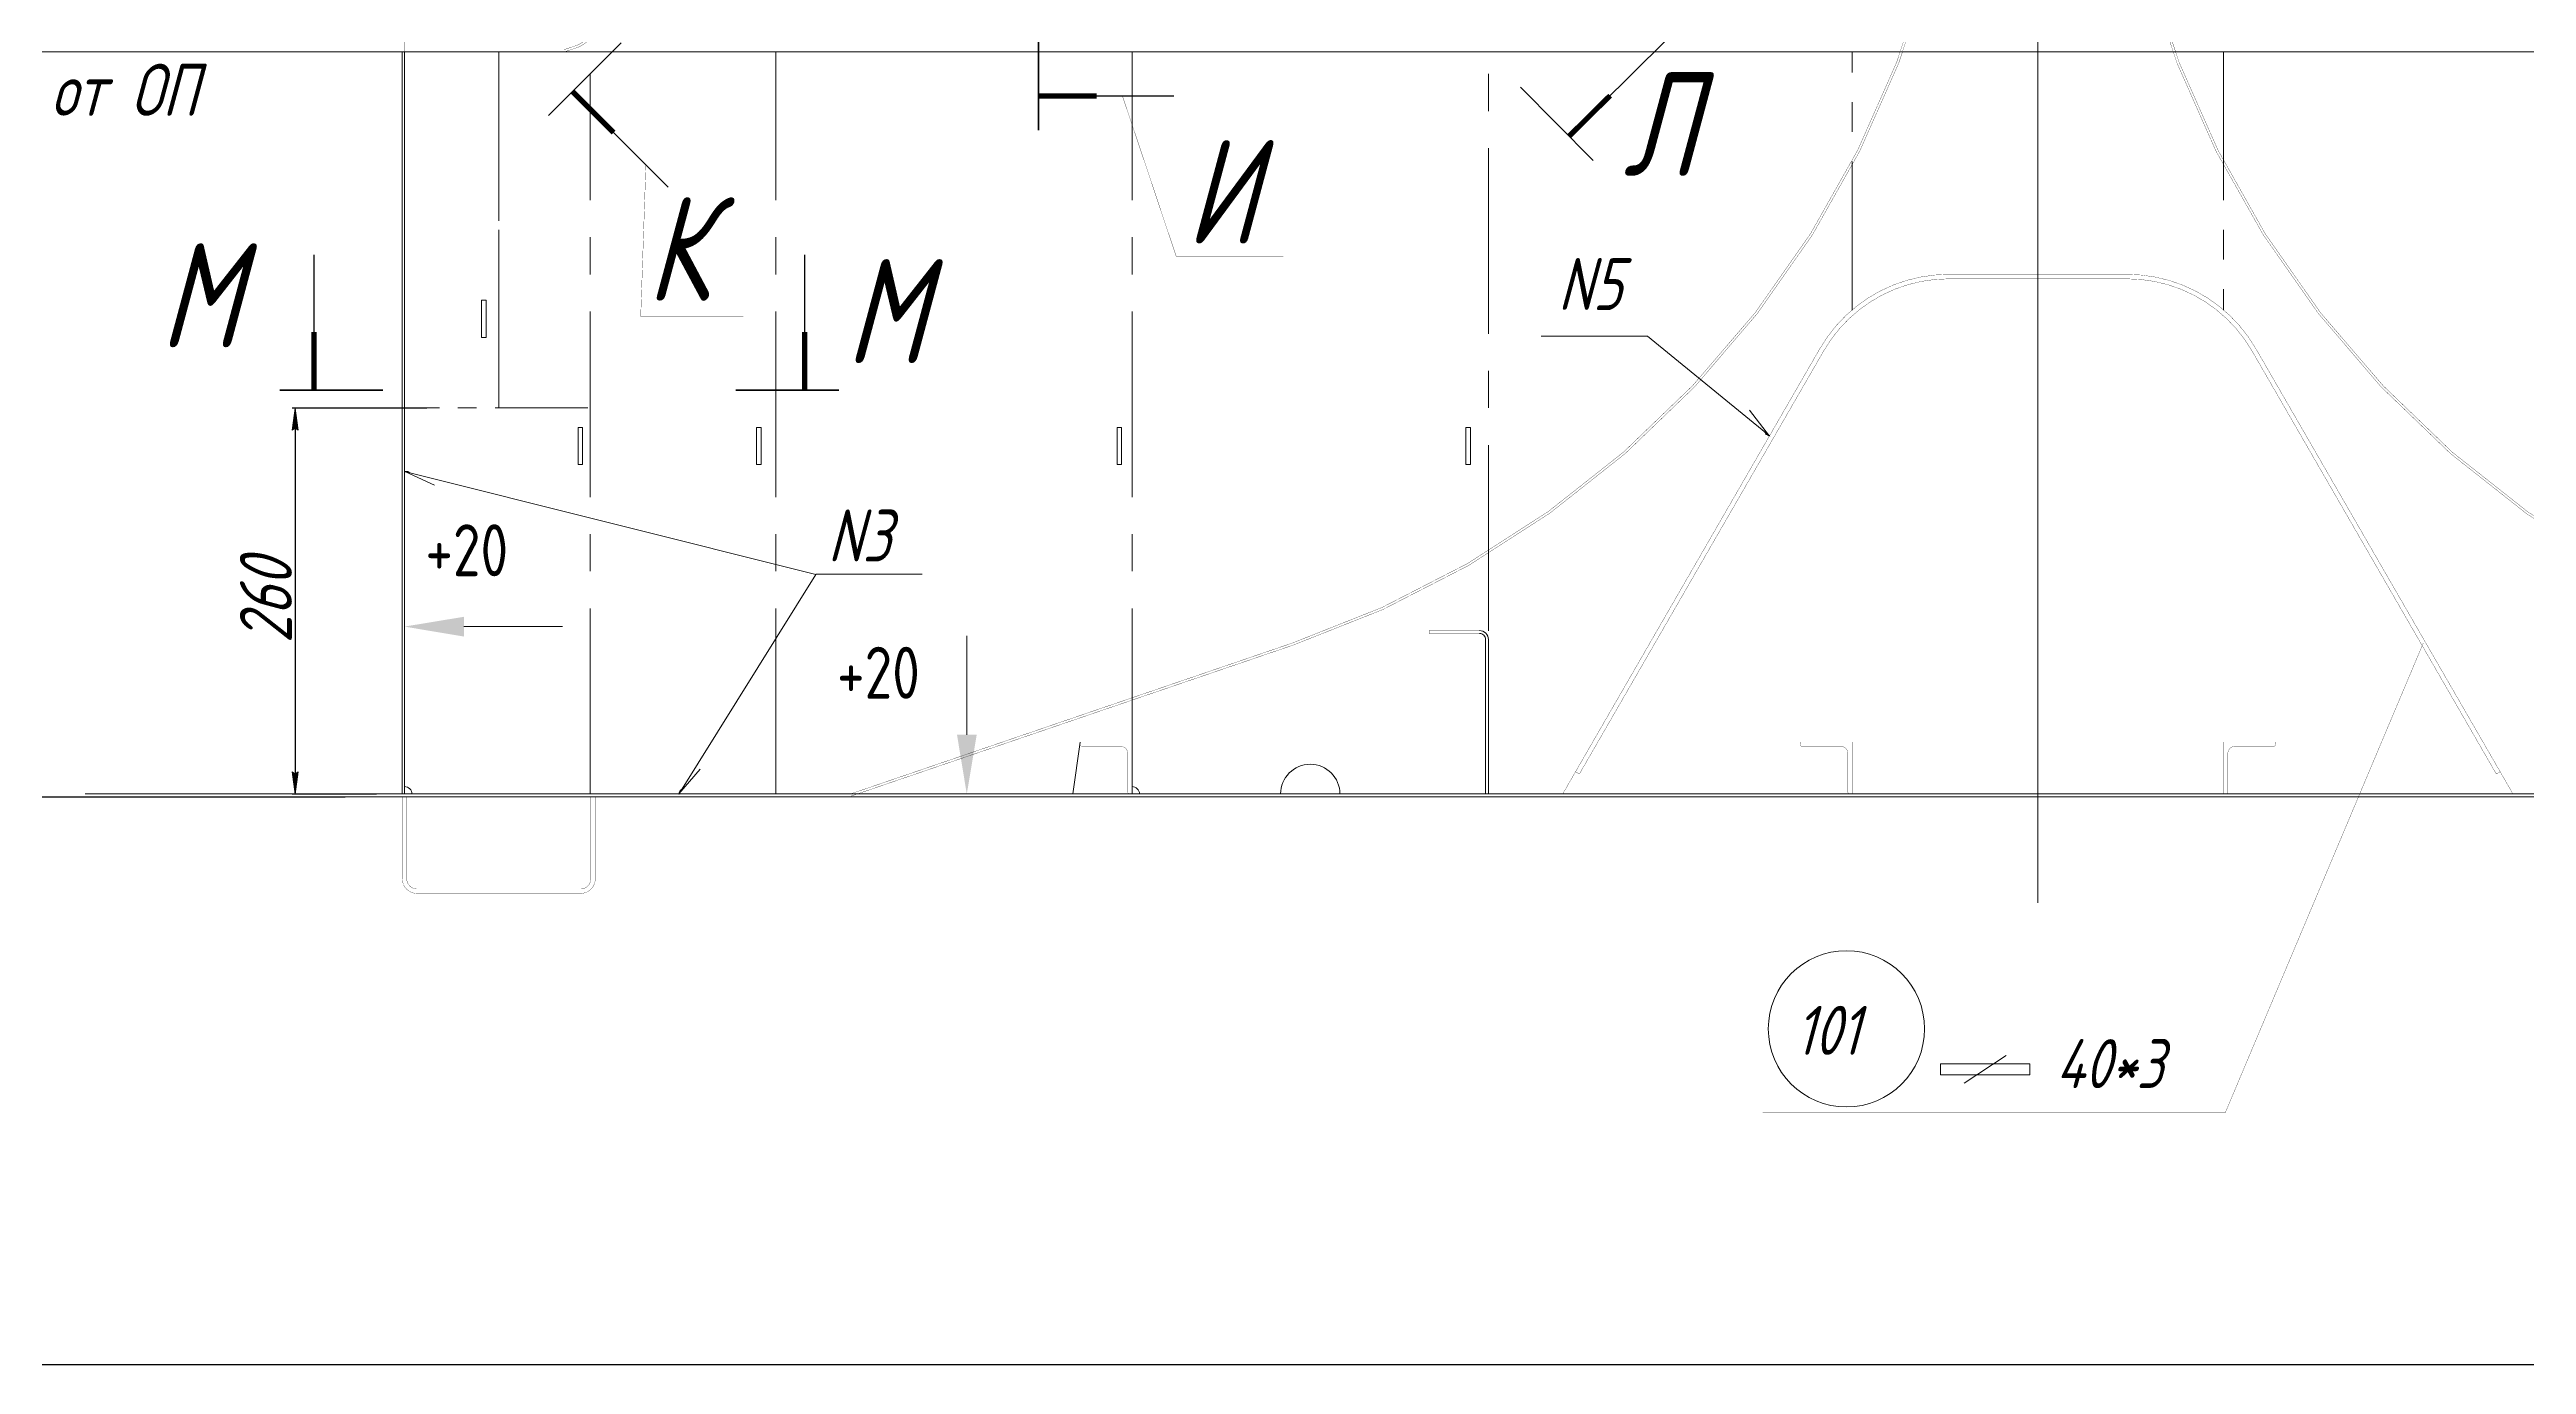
# Model space of a CAD drawing. Header units: millimetres. Extents: x 77380 to 135900, y -26587 to 17301.
# Drawn here: x 94995 to 96663, y -18164 to -17278 of the extents above; entities that cross this region are included whole.
import ezdxf

# ---------------------------------------------------------------- set-up
doc = ezdxf.new("R2010")
doc.units = ezdxf.units.MM
for name, pattern in [('K5LT32768', [0]), ('K5LT32770', [0]), ('K5LT32772', [0]), ('K5LT32774', [850.2, 600, -125, 0.2, -125]), ('K5LT32776', [0]), ('K5LT32777', [0]), ('K5LT32779', [0]), ('K5LT32780', [0]), ('K5LT32782', [50, 37.5, -12.5]), ('K5LT32785', [200, 125, -25, 25, -25]), ('K5LT32790', [0]), ('K5LT32796', [0]), ('K5LT32800', [100, 75, -25]), ('K5LT32802', [100, 62.5, -12.5, 12.5, -12.5]), ('K5LT32805', [160, 100, -20, 20, -20]), ('K5LT32831', [0]), ('K5LT32832', [0]), ('K5LT32833', [0]), ('K5LT32834', [0]), ('K5LT32835', [0]), ('K5LT_THIN', [0])]:
    doc.linetypes.add(name, pattern=pattern)
doc.layers.add('4001', color=7, linetype='Continuous')
doc.layers.add('РАЗМЕРЫ', color=3, linetype='Continuous', lineweight=25)
doc.styles.add('KDIMTEXTSTYLE', font='GOST_AU.SHX', dxfattribs={"width": 0.96, "oblique": 15, "height": 5})
doc.styles.add('KTEXTSTYLE', font='GOST_AU.SHX', dxfattribs={"width": 0.96, "height": 5})
doc.dimstyles.new('KDIMSTYLE (1.00)', dxfattribs={"dimtxt": 5, "dimasz": 1, "dimexe": 2, "dimexo": 0, "dimgap": 1, "dimtad": 1, "dimtxsty": 'KDIMTEXTSTYLE', "dimsah": 1, "dimcen": 0, "dimdle": 1, "dimadec": 0, "dimazin": 0, "dimtfac": 0.667, "dimtmove": 0, "dimatfit": 3, "dimfxl": 1, "dimtvp": 1, "dimtolj": 1, "dimtzin": 0, "dimarcsym": 0})

# ---------------------------------------------------------------- blocks, each defined once
blk = doc.blocks.new('KDIMARROW_01')
blk.add_hatch(color=0).paths.add_polyline_path([(0, 0), (-15, 2), (-13.5, 0), (-15, -2)])
at = {"color": 0, "linetype": 'K5LT_THIN', "lineweight": 18}
for p, q in [((-13.5, 0), (-15, 2)), ((-15, 2), (0, 0)), ((0, 0), (-15, -2)), ((-15, -2), (-13.5, 0))]:
    blk.add_line(p, q, dxfattribs=at)
at = {"layer": '4001', "color": 0, "linetype": 'K5LT_THIN', "lineweight": 18}
blk.add_line((0, 0), (-1, 0), dxfattribs=at)
blk = doc.blocks.new('*D635')
at = {"layer": 'Defpoints', "color": 0}
for p in [(95716.8, -16427.4), (94875.8, -17781.6), (95193.9, -17781.6)]:
    blk.add_point(p, dxfattribs=at)
at = {"layer": 'РАЗМЕРЫ', "color": 0, "lineweight": -2}
for p, q in [((95716.8, -16427.4), (94873.8, -16427.4)), ((94875.8, -16428.4), (94875.8, -17780.6)), ((95193.9, -17781.6), (94873.8, -17781.6))]:
    blk.add_line(p, q, dxfattribs=at)
for p, rotation in [((94875.8, -16427.4), 90), ((94875.8, -17781.6), 270)]:
    blk.add_blockref('KDIMARROW_01', p, dxfattribs=dict(at, rotation=rotation))
at = {"layer": 'РАЗМЕРЫ', "color": 7, "insert": (94856.6, -17104.5), "char_height": 5, "attachment_point": 5, "rotation": 90, "style": 'KDIMTEXTSTYLE'}
blk.add_mtext('\\A1;\\H35.0;\\W0.965;\\Q15;\\H35.0;\\W0.965;\\Q15;\\Q15;1354\\H35.0;\\W0.965;\\Q15;\\Q15;*', dxfattribs=at)
blk = doc.blocks.new('*D640')
at = {"layer": 'Defpoints', "color": 0}
for p in [(95248.9, -17519.6), (95160.4, -17779.6), (95215.2, -17779.6)]:
    blk.add_point(p, dxfattribs=at)
at = {"layer": 'РАЗМЕРЫ', "color": 0, "lineweight": -2}
for p, q in [((95248.9, -17519.6), (95158.4, -17519.6)), ((95160.4, -17520.6), (95160.4, -17778.6)), ((95215.2, -17779.6), (95158.4, -17779.6))]:
    blk.add_line(p, q, dxfattribs=at)
for p, rotation in [((95160.4, -17519.6), 90), ((95160.4, -17779.6), 270)]:
    blk.add_blockref('KDIMARROW_01', p, dxfattribs=dict(at, rotation=rotation))
at = {"layer": 'РАЗМЕРЫ', "color": 7, "insert": (95140.6, -17649.6), "char_height": 5, "attachment_point": 5, "rotation": 90, "style": 'KDIMTEXTSTYLE'}
blk.add_mtext('\\A1;\\H35.0;\\W0.965;\\Q15;\\H35.0;\\W0.965;\\Q15;\\Q15;260', dxfattribs=at)
blk = doc.blocks.new('U231')
blk.add_hatch(color=7).paths.add_polyline_path([(127733.1, 17006.3), (127733.1, 16993), (127693.1, 16999.7)])
at = {"color": 7, "linetype": 'K5LT32831', "lineweight": 9}
blk.add_line((127733.1, 16999.7), (127799.6, 16999.7), dxfattribs=at)
blk = doc.blocks.new('U233')
blk.add_hatch(color=7).paths.add_polyline_path([(128065.2, 16926.9), (128078.5, 16926.9), (128071.8, 16886.9)])
at = {"color": 7, "linetype": 'K5LT32831', "lineweight": 9}
blk.add_line((128071.8, 16926.9), (128071.8, 16993.5), dxfattribs=at)
blk = doc.blocks.new('U238')
at = {"color": 7, "linetype": 'K5LT32832', "lineweight": 60}
blk.add_line((127790, 17343.9), (127839.1, 17393), dxfattribs=at)
at = {"color": 7, "linetype": 'K5LT32834', "lineweight": 30}
blk.add_line((127806.3, 17360.1), (127870.6, 17295.8), dxfattribs=at)
at = {"color": 7, "linetype": 'K5LT32833', "const_width": 3.54}
blk.add_lwpolyline([(127806.3, 17360.1), (127833.9, 17332.5)], dxfattribs=at)
blk = doc.blocks.new('U240')
at = {"color": 7, "linetype": 'K5LT32834', "lineweight": 30}
blk.add_line((128477.4, 17330), (128542.1, 17394), dxfattribs=at)
at = {"color": 7, "linetype": 'K5LT32832', "lineweight": 60}
blk.add_line((128493.6, 17313.6), (128444.7, 17363), dxfattribs=at)
at = {"color": 7, "linetype": 'K5LT32833', "const_width": 3.54}
blk.add_lwpolyline([(128477.4, 17330), (128505.1, 17357.4)], dxfattribs=at)
blk = doc.blocks.new('U242')
at = {"color": 7, "linetype": 'K5LT32832', "lineweight": 60}
blk.add_line((128120.2, 17334.1), (128120.2, 17403.5), dxfattribs=at)
at = {"color": 7, "linetype": 'K5LT32834', "lineweight": 30}
blk.add_line((128120.2, 17357.1), (128211.2, 17357.1), dxfattribs=at)
at = {"color": 7, "linetype": 'K5LT32833', "const_width": 3.54}
blk.add_lwpolyline([(128120.2, 17357.1), (128159.2, 17357.1)], dxfattribs=at)
blk = doc.blocks.new('U248')
at = {"color": 7, "linetype": 'K5LT32834', "lineweight": 30}
blk.add_line((127632.2, 17159), (127632.2, 17250.1), dxfattribs=at)
at = {"color": 7, "linetype": 'K5LT32832', "lineweight": 60}
blk.add_line((127609.2, 17159), (127678.6, 17159), dxfattribs=at)
at = {"color": 7, "linetype": 'K5LT32833', "const_width": 3.54}
blk.add_lwpolyline([(127632.2, 17159), (127632.2, 17198.1)], dxfattribs=at)
blk = doc.blocks.new('U249')
at = {"color": 7, "linetype": 'K5LT32834', "lineweight": 30}
blk.add_line((127962.7, 17159), (127962.7, 17250.1), dxfattribs=at)
at = {"color": 7, "linetype": 'K5LT32832', "lineweight": 60}
blk.add_line((127985.7, 17159), (127916.3, 17159), dxfattribs=at)
at = {"color": 7, "linetype": 'K5LT32833', "const_width": 3.54}
blk.add_lwpolyline([(127962.7, 17159), (127962.7, 17198.1)], dxfattribs=at)
blk = doc.blocks.new('U252')
at = {"color": 7, "linetype": 'K5LT_THIN', "lineweight": 18}
for p, q in [((127970.1, 17034.9), (127877.9, 16886.9)), ((127877.9, 16886.9), (127880, 16890.3))]:
    blk.add_line(p, q, dxfattribs=at)
at = {"color": 7, "linetype": 'K5LT32835', "lineweight": 18}
for p, q in [((127877.9, 16887.1), (127877.9, 16887.1)), ((127877.9, 16887.1), (127878, 16887.1)), ((127877.9, 16887), (127877.9, 16887)), ((127877.9, 16887), (127877.9, 16887)), ((127878, 16887.4), (127878.2, 16887.4)), ((127878, 16887.3), (127878, 16887.2)), ((127878, 16887.3), (127878.1, 16887.3)), ((127878, 16887.2), (127878, 16887.1)), ((127878, 16887.2), (127878.1, 16887.2)), ((127878, 16887.2), (127878, 16887.2)), ((127878.1, 16887.7), (127878.4, 16887.7)), ((127878.1, 16887.6), (127878.2, 16887.4)), ((127878.1, 16887.6), (127878.3, 16887.6)), ((127878.1, 16887.5), (127878.3, 16887.6)), ((127878.1, 16887.5), (127878.1, 16887.4)), ((127878.1, 16887.4), (127878.2, 16887.5)), ((127878.1, 16887.4), (127878.1, 16887.3)), ((127878.2, 16887.9), (127878.5, 16887.9)), ((127878.2, 16887.8), (127878.4, 16887.9)), ((127878.2, 16887.8), (127878.3, 16887.6)), ((127878.2, 16887.7), (127878.4, 16887.8)), ((127878.2, 16887.7), (127878.2, 16887.5)), ((127878.3, 16888.2), (127878.4, 16887.8)), ((127878.3, 16888.2), (127878.7, 16888.2)), ((127878.3, 16888.1), (127878.6, 16888.2)), ((127878.3, 16888.1), (127878.4, 16887.7)), ((127878.3, 16888), (127878.6, 16888.1)), ((127878.3, 16888), (127878.3, 16887.7)), ((127878.3, 16887.9), (127878.5, 16888)), ((127878.4, 16888.4), (127878.9, 16888.5)), ((127878.4, 16888.4), (127878.8, 16888.5)), ((127878.4, 16888.4), (127878.5, 16888)), ((127878.4, 16888.3), (127878.8, 16888.4)), ((127878.4, 16888.3), (127878.5, 16887.9)), ((127878.4, 16888.2), (127878.7, 16888.3)), ((127878.5, 16888.7), (127879, 16888.8)), ((127878.5, 16888.7), (127878.7, 16888.2)), ((127878.5, 16888.6), (127879, 16888.7)), ((127878.5, 16888.6), (127878.6, 16888.1)), ((127878.5, 16888.5), (127878.9, 16888.6)), ((127878.5, 16888.5), (127878.6, 16888)), ((127878.6, 16888.9), (127879.2, 16889.1)), ((127878.6, 16888.9), (127879.2, 16889)), ((127878.6, 16888.9), (127878.8, 16888.3)), ((127878.6, 16888.8), (127879.1, 16888.9)), ((127878.6, 16888.8), (127878.7, 16888.3)), ((127878.6, 16888.7), (127879.1, 16888.8)), ((127878.7, 16889.2), (127879.4, 16889.4)), ((127878.7, 16889.2), (127879.4, 16889.3)), ((127878.7, 16889.2), (127878.9, 16888.6)), ((127878.7, 16889.1), (127879.3, 16889.2)), ((127878.7, 16889), (127879.3, 16889.2)), ((127878.7, 16889.1), (127878.9, 16888.5)), ((127878.7, 16889), (127878.8, 16888.4)), ((127878.8, 16889.5), (127879.3, 16889.6)), ((127878.8, 16889.4), (127879.4, 16889.6)), ((127878.8, 16889.5), (127879, 16888.7)), ((127878.8, 16889.4), (127879.4, 16889.5)), ((127878.8, 16889.3), (127879.4, 16889.5)), ((127878.8, 16889.3), (127878.9, 16888.7)), ((127878.9, 16889.8), (127879.1, 16889)), ((127878.9, 16889.7), (127879, 16889.8)), ((127878.9, 16889.7), (127879.1, 16888.9)), ((127878.9, 16889.7), (127879.1, 16889.7)), ((127878.9, 16889.6), (127879.2, 16889.7)), ((127878.9, 16889.6), (127879, 16888.8)), ((127879, 16889.8), (127879.2, 16889)), ((127879, 16889.8), (127879, 16889.8)), ((127879.1, 16889.7), (127879.2, 16889.1)), ((127879.2, 16889.7), (127879.3, 16889.2)), ((127879.2, 16889.6), (127879.3, 16889.3)), ((127879.3, 16889.6), (127879.4, 16889.3)), ((127879.4, 16889.5), (127879.4, 16889.4)), ((127879.5, 16889.5), (127879.5, 16889.5))]:
    blk.add_line(p, q, dxfattribs=at)
at = {"color": 7, "linetype": 'K5LT32835', "const_width": 0.18}
blk.add_lwpolyline([(127879.5, 16889.5), (127877.9, 16886.9), (127879, 16889.8)], close=True, dxfattribs=at)
blk = doc.blocks.new('U253')
at = {"color": 7, "linetype": 'K5LT_THIN', "lineweight": 18}
for p, q in [((127693.1, 17104.2), (127697, 17103.2)), ((127970.1, 17034.9), (127693.1, 17104.2))]:
    blk.add_line(p, q, dxfattribs=at)
at = {"color": 7, "linetype": 'K5LT32835', "lineweight": 18}
for p, q in [((127693.3, 17104.2), (127693.2, 17104.1)), ((127693.2, 17104.2), (127693.2, 17104.2)), ((127693.2, 17104.2), (127693.2, 17104.1)), ((127693.3, 17104.2), (127693.4, 17104.1)), ((127693.3, 17104.2), (127693.3, 17104.1)), ((127693.4, 17104.1), (127693.3, 17104.1)), ((127693.5, 17104.1), (127693.4, 17104.1)), ((127693.4, 17104.1), (127693.5, 17104.1)), ((127693.6, 17104.1), (127693.5, 17104.1)), ((127693.5, 17104.1), (127693.5, 17104.1)), ((127693.7, 17104.1), (127693.6, 17104)), ((127693.6, 17104.1), (127693.7, 17104)), ((127693.6, 17104.1), (127693.6, 17104)), ((127693.8, 17104.1), (127693.7, 17104)), ((127693.7, 17104.1), (127693.8, 17104)), ((127694.1, 17104.1), (127693.8, 17104)), ((127694, 17104.1), (127693.8, 17104)), ((127693.8, 17104.1), (127693.9, 17104)), ((127694.2, 17104.1), (127693.9, 17104)), ((127693.9, 17104.1), (127694, 17103.9)), ((127694.3, 17104.1), (127694, 17103.9)), ((127694, 17104.1), (127694.2, 17103.9)), ((127694, 17104.1), (127694.1, 17103.9)), ((127694.4, 17104.1), (127694.1, 17103.9)), ((127694.1, 17104.1), (127694.2, 17103.9)), ((127694.5, 17104.1), (127694.2, 17103.9)), ((127694.2, 17104.1), (127694.3, 17103.9)), ((127694.6, 17104.1), (127694.3, 17103.9)), ((127694.3, 17104.1), (127694.5, 17103.8)), ((127694.3, 17104.1), (127694.4, 17103.8)), ((127694.8, 17104.1), (127694.4, 17103.8)), ((127694.4, 17104.1), (127694.6, 17103.8)), ((127695, 17104.1), (127694.5, 17103.8)), ((127694.9, 17104.1), (127694.5, 17103.8)), ((127694.5, 17104.1), (127694.7, 17103.8)), ((127695.1, 17104.1), (127694.6, 17103.8)), ((127694.6, 17104.1), (127694.9, 17103.7)), ((127694.6, 17104.1), (127694.8, 17103.7)), ((127695.2, 17104.1), (127694.7, 17103.8)), ((127694.7, 17104.1), (127694.9, 17103.7)), ((127695.3, 17104.1), (127694.8, 17103.7)), ((127694.8, 17104.1), (127695, 17103.7)), ((127695.4, 17104.1), (127694.9, 17103.7)), ((127694.9, 17104.1), (127695.2, 17103.6)), ((127694.9, 17104.1), (127695.1, 17103.7)), ((127695, 17104.1), (127695.3, 17103.6)), ((127695.6, 17104), (127695, 17103.7)), ((127695.1, 17104.1), (127695.4, 17103.6)), ((127695.7, 17104), (127695.1, 17103.7)), ((127695.2, 17104.1), (127695.6, 17103.6)), ((127695.2, 17104.1), (127695.5, 17103.6)), ((127695.9, 17104), (127695.2, 17103.6)), ((127695.8, 17104), (127695.2, 17103.7)), ((127695.3, 17104.1), (127695.6, 17103.5)), ((127696, 17104), (127695.3, 17103.6)), ((127695.4, 17104.1), (127695.7, 17103.5)), ((127696.1, 17104), (127695.4, 17103.6)), ((127695.5, 17104.1), (127695.8, 17103.5)), ((127696.2, 17104), (127695.5, 17103.6)), ((127695.6, 17104), (127696, 17103.4)), ((127695.6, 17104), (127695.9, 17103.5)), ((127696.1, 17103.9), (127695.6, 17103.5)), ((127695.7, 17104), (127696, 17103.5)), ((127696.1, 17103.8), (127695.7, 17103.5)), ((127695.8, 17104), (127696.1, 17103.6)), ((127696.1, 17103.7), (127695.8, 17103.5)), ((127695.9, 17104), (127696.1, 17103.7)), ((127695.9, 17104), (127696.1, 17103.7)), ((127696.1, 17103.6), (127695.9, 17103.5)), ((127696, 17103.5), (127695.9, 17103.5)), ((127696, 17104), (127696.1, 17103.8)), ((127696, 17103.4), (127696, 17103.4)), ((127696.1, 17104), (127696.1, 17103.9)), ((127696.2, 17104), (127696.2, 17104))]:
    blk.add_line(p, q, dxfattribs=at)
at = {"color": 7, "linetype": 'K5LT32835', "const_width": 0.18}
blk.add_lwpolyline([(127696, 17103.4), (127693.1, 17104.2), (127696.2, 17104)], close=True, dxfattribs=at)
blk = doc.blocks.new('U256')
at = {"color": 7, "linetype": 'K5LT_THIN', "lineweight": 18}
for p, q in [((128530.3, 17195.3), (128612.3, 17128.1)), ((128612.3, 17128.1), (128609.2, 17130.6))]:
    blk.add_line(p, q, dxfattribs=at)
at = {"color": 7, "linetype": 'K5LT32835', "lineweight": 18}
for p, q in [((128609.6, 17129.5), (128609.6, 17129.5)), ((128609.7, 17129.6), (128610.4, 17129.7)), ((128609.7, 17129.6), (128610.4, 17129.6)), ((128609.7, 17129.5), (128610.5, 17129.6)), ((128609.7, 17129.5), (128609.7, 17129.6)), ((128609.8, 17129.8), (128610.2, 17129.8)), ((128609.8, 17129.7), (128610.3, 17129.7)), ((128609.8, 17129.4), (128609.8, 17129.7)), ((128609.8, 17129.4), (128609.8, 17129.7)), ((128609.8, 17129.4), (128610.6, 17129.5)), ((128609.9, 17129.8), (128610.2, 17129.9)), ((128610, 17129.3), (128609.9, 17129.9)), ((128609.9, 17129.4), (128609.9, 17129.8)), ((128609.9, 17129.4), (128610.6, 17129.5)), ((128610, 17130), (128610, 17130)), ((128610.1, 17129.3), (128610, 17130)), ((128610, 17129.9), (128610.1, 17129.9)), ((128610, 17129.3), (128610, 17129.9)), ((128610, 17129.3), (128610.7, 17129.4)), ((128610.2, 17129.2), (128610.1, 17129.9)), ((128610.1, 17129.3), (128610.8, 17129.4)), ((128610.2, 17129.2), (128610.2, 17129.8)), ((128610.2, 17129.2), (128610.8, 17129.3)), ((128610.3, 17129.1), (128610.3, 17129.8)), ((128610.4, 17129.1), (128610.3, 17129.7)), ((128610.3, 17129.2), (128610.9, 17129.2)), ((128610.5, 17129.1), (128610.4, 17129.7)), ((128610.4, 17129.1), (128611, 17129.2)), ((128610.5, 17129), (128610.5, 17129.6)), ((128610.6, 17129), (128610.5, 17129.6)), ((128610.5, 17129.1), (128611.1, 17129.1)), ((128610.7, 17129), (128610.6, 17129.5)), ((128610.6, 17129), (128611.1, 17129.1)), ((128610.7, 17128.9), (128610.7, 17129.4)), ((128610.8, 17128.9), (128610.7, 17129.4)), ((128610.7, 17129), (128611.2, 17129)), ((128610.9, 17128.9), (128610.8, 17129.3)), ((128610.8, 17128.9), (128611.3, 17129)), ((128610.9, 17128.8), (128610.9, 17129.3)), ((128611, 17128.8), (128610.9, 17129.2)), ((128610.9, 17128.9), (128611.3, 17128.9)), ((128611.1, 17128.8), (128611, 17129.2)), ((128611, 17128.8), (128611.4, 17128.8)), ((128611.1, 17128.7), (128611.1, 17129.1)), ((128611.1, 17128.7), (128611.5, 17128.8)), ((128611.2, 17128.7), (128611.2, 17129)), ((128611.3, 17128.6), (128611.2, 17129)), ((128611.2, 17128.7), (128611.5, 17128.7)), ((128611.3, 17128.6), (128611.3, 17128.9)), ((128611.3, 17128.6), (128611.6, 17128.7)), ((128611.4, 17128.6), (128611.4, 17128.9)), ((128611.5, 17128.5), (128611.4, 17128.8)), ((128611.4, 17128.6), (128611.7, 17128.6)), ((128611.5, 17128.5), (128611.5, 17128.8)), ((128611.5, 17128.5), (128611.7, 17128.6)), ((128611.6, 17128.5), (128611.6, 17128.7)), ((128611.7, 17128.4), (128611.6, 17128.6)), ((128611.6, 17128.5), (128611.8, 17128.5)), ((128611.7, 17128.4), (128611.7, 17128.6)), ((128611.7, 17128.4), (128611.9, 17128.4)), ((128611.8, 17128.4), (128611.8, 17128.5)), ((128611.8, 17128.4), (128612, 17128.4)), ((128611.9, 17128.3), (128611.9, 17128.5)), ((128611.9, 17128.3), (128611.9, 17128.4)), ((128611.9, 17128.3), (128612, 17128.3)), ((128612, 17128.3), (128612, 17128.4)), ((128612, 17128.3), (128612.1, 17128.3)), ((128612.1, 17128.2), (128612.1, 17128.3)), ((128612.1, 17128.2), (128612.2, 17128.2)), ((128612.1, 17128.2), (128612.1, 17128.2)), ((128612.2, 17128.2), (128612.2, 17128.2)), ((128612.2, 17128.1), (128612.2, 17128.2)), ((128612.3, 17128.1), (128612.3, 17128.1)), ((128612.3, 17128.1), (128612.3, 17128.1))]:
    blk.add_line(p, q, dxfattribs=at)
at = {"color": 7, "linetype": 'K5LT32835', "const_width": 0.18}
blk.add_lwpolyline([(128610, 17130), (128612.3, 17128.1), (128609.6, 17129.5)], close=True, dxfattribs=at)
blk = doc.blocks.new('U271')
at = {"color": 2, "linetype": 'K5LT32782', "lineweight": 18, "true_color": 0xffff00}
for p, q in [((127810, 17133.9), (127813.1, 17133.9)), ((127810, 17108.8), (127810, 17133.9)), ((127813.1, 17133.9), (127813.1, 17108.8)), ((127813.1, 17108.8), (127810, 17108.8))]:
    blk.add_line(p, q, dxfattribs=at)
blk = doc.blocks.new('U272')
at = {"color": 2, "linetype": 'K5LT32782', "lineweight": 18, "true_color": 0xffff00}
for p, q in [((127930.1, 17133.9), (127933.3, 17133.9)), ((127930.1, 17108.8), (127930.1, 17133.9)), ((127933.3, 17133.9), (127933.3, 17108.8)), ((127933.3, 17108.8), (127930.1, 17108.8))]:
    blk.add_line(p, q, dxfattribs=at)
blk = doc.blocks.new('U273')
at = {"color": 2, "linetype": 'K5LT32782', "lineweight": 18, "true_color": 0xffff00}
for p, q in [((128173, 17133.9), (128176.1, 17133.9)), ((128173, 17108.8), (128173, 17133.9)), ((128176.1, 17133.9), (128176.1, 17108.8)), ((128176.1, 17108.8), (128173, 17108.8))]:
    blk.add_line(p, q, dxfattribs=at)
blk = doc.blocks.new('U274')
at = {"color": 2, "linetype": 'K5LT32782', "lineweight": 18, "true_color": 0xffff00}
for p, q in [((128407.9, 17133.9), (128411, 17133.9)), ((128407.9, 17108.8), (128407.9, 17133.9)), ((128411, 17133.9), (128411, 17108.8)), ((128411, 17108.8), (128407.9, 17108.8))]:
    blk.add_line(p, q, dxfattribs=at)

msp = doc.modelspace()

# ---------------------------------------------------------------- linework, layer by layer
at = {"color": 1, "linetype": 'K5LT32772', "lineweight": 18, "true_color": 0xff0000}
for p, q in [((96333.949, -17852.809), (96333.949, -16528.885)), ((95018.976, -17779.553), (97652.676, -17779.553)), ((96328.551, -17961.227), (96268.434, -17961.227)), ((96268.434, -17961.227), (96268.434, -17968.742)), ((96284.402, -17974.378), (96312.582, -17955.591)), ((96328.551, -17968.742), (96328.551, -17961.227)), ((96268.434, -17968.742), (96328.551, -17968.742))]:
    msp.add_line(p, q, dxfattribs=at)
at = {"color": 7, "linetype": 'K5LT32780', "lineweight": 18}
for p, q in [((94932.448, -17279.552), (95193.95, -17279.552)), ((95285.884, -17447.028), (95285.884, -17472.077)), ((96071.148, -17471.185), (95999.467, -17471.185)), ((95510.934, -17631.565), (95582.616, -17631.565))]:
    msp.add_line(p, q, dxfattribs=at)
at = {"color": 3, "linetype": 'K5LT32768', "lineweight": 18, "true_color": 0x00ff00}
for p, q in [((95233.95, -17279.552), (95193.95, -17279.552)), ((95232.45, -17779.552), (95232.45, -17279.552)), ((95233.95, -17779.552), (95233.95, -17279.552)), ((95233.95, -17779.552), (95233.95, -17279.552)), ((97473.949, -17779.552), (95193.95, -17779.552)), ((97473.949, -17781.552), (95193.95, -17781.552)), ((97433.95, -17779.552), (95233.95, -17779.552)), ((95961.95, -17779.553), (95924.05, -17779.553))]:
    msp.add_line(p, q, dxfattribs=at)
at = {"color": 6, "linetype": 'K5LT32776', "lineweight": 18, "true_color": 0xff00ff}
for p, q in [((97433.95, -17279.552), (95233.95, -17279.552)), ((95297.415, -17393.552), (95297.415, -17279.552))]:
    msp.add_line(p, q, dxfattribs=at)
at = {"color": 1, "linetype": 'K5LT32785', "lineweight": 18, "true_color": 0xff0000}
for p, q in [((95483.95, -17779.552), (95483.95, -17279.552)), ((95723.95, -17779.552), (95723.95, -17279.552)), ((95963.95, -17669.552), (95963.95, -17279.552)), ((95358.95, -17779.552), (95358.95, -17294.552))]:
    msp.add_line(p, q, dxfattribs=at)
at = {"color": 1, "linetype": 'K5LT32805', "lineweight": 18, "true_color": 0xff0000}
for p, q in [((96208.95, -17453.552), (96208.95, -17279.552)), ((96458.95, -17279.552), (96458.95, -17453.552))]:
    msp.add_line(p, q, dxfattribs=at)
at = {"color": 2, "linetype": 'K5LT32770', "lineweight": 18, "true_color": 0xffff00}
for p, q in [((95297.45, -17519.552), (95297.45, -17399.552)), ((95289.015, -17447.028), (95285.884, -17447.028)), ((95289.015, -17472.077), (95289.015, -17447.028)), ((95285.884, -17472.077), (95289.015, -17472.077))]:
    msp.add_line(p, q, dxfattribs=at)
at = {"color": 1, "linetype": 'K5LT32802', "lineweight": 18, "true_color": 0xff0000}
msp.add_line((95357.45, -17519.552), (95248.95, -17519.552), dxfattribs=at)
at = {"color": 7, "linetype": 'K5LT_THIN', "lineweight": 18}
for p, q in [((96153.166, -17538.423), (96139.76, -17520.979)), ((95234.119, -17562.379), (95254.159, -17571.456)), ((95688.949, -17744.552), (95683.949, -17779.552)), ((95418.714, -17779.552), (95433.044, -17762.86))]:
    msp.add_line(p, q, dxfattribs=at)
at = {"color": 8, "linetype": 'K5LT32779', "lineweight": 18, "true_color": 0x808080}
for p, q in [((95961.95, -17779.553), (95961.95, -17675.479)), ((95961.95, -17681.452), (95961.95, -17779.553)), ((95963.95, -17779.553), (95963.95, -17675.479))]:
    msp.add_line(p, q, dxfattribs=at)
at = {"color": 3, "linetype": 'K5LT32774', "lineweight": 18, "true_color": 0x00ff00}
msp.add_line((95723.95, -17745.553), (95723.95, -17779.552), dxfattribs=at)
at = {"color": 3, "linetype": 'K5LT32777', "lineweight": 18, "true_color": 0x00ff00}
msp.add_line((95723.949, -17774.553), (95723.949, -17749.553), dxfattribs=at)
at = {"color": 6}
msp.add_line((94137.059, -18163.819), (102487.549, -18163.819), dxfattribs=at)
at = {"color": 3, "linetype": 'K5LT32777', "true_color": 0x00ff00, "const_width": 0.18}
for points in [[(95233.95, -17779.552), (95233.95, -17220.052, 0.41423792), (95230.45, -17216.553), (95228.95, -17216.553), (95228.95, -17144.179, 0.05960315), (95214.84, -17026.235, -0.35700911), (95478.233, -16477.723, -0.00501713), (95478.635, -16477.54, -0.31096461), (96130.498, -16600.028, 0.19978838), (96201.45, -16629.552), (96466.451, -16629.552, 0.19978334), (96537.404, -16600.026, -0.31089765), (97189.262, -16477.538, -0.00504742), (97189.667, -16477.723, -0.35700911), (97453.059, -17026.235, 0.05960327), (97438.95, -17144.179), (97438.95, -17216.553), (97437.45, -17216.553, 0.41423792), (97433.95, -17220.052), (97433.95, -17779.552)], [(96653.95, -17779.553), (96480.745, -17479.552, 0.26794952), (96394.142, -17429.552), (96273.757, -17429.552, 0.26794952), (96187.155, -17479.552), (96013.949, -17779.553)]]:
    msp.add_lwpolyline(points, format="xyb", dxfattribs=at)
at = {"color": 6, "linetype": 'K5LT32800', "true_color": 0xff00ff, "const_width": 0.18}
for points in [[(95534.734, -17780.958), (95832.435, -17679.272, 0.4374517), (96230.322, -16780.847, 0.41271535), (95486.928, -16496.287, 0.51915225), (95355.345, -17236.969, -0.59636959), (95348.284, -17275.926), (95341.42, -17278.16)], [(95534.25, -17779.539), (95831.95, -17677.853, 0.43744683), (96228.95, -16781.452, 0.41270187), (95487.55, -16497.652, 0.51908344), (95356.35, -17235.853, -0.59515202), (95348.75, -17277.352), (95341.884, -17279.587)], [(97326.479, -17278.16), (97319.615, -17275.926, -0.59636959), (97312.555, -17236.969, 0.51915234), (97180.971, -16496.287, 0.41261207), (96437.577, -16780.847, 0.43745176), (96835.465, -17679.272), (97133.165, -17780.958)], [(97326.015, -17279.587), (97319.15, -17277.352, -0.59515202), (97311.55, -17235.853, 0.51908344), (97180.35, -16497.652, 0.41259846), (96438.95, -16781.452, 0.43744683), (96835.95, -17677.853), (97133.65, -17779.539)]]:
    msp.add_lwpolyline(points, format="xyb", dxfattribs=at)
at = {"color": 7, "linetype": 'K5LT32780', "const_width": 0.18}
for points in [[(95825.855, -17417.287), (95753.653, -17417.287), (95717.457, -17309.388)], [(95462.035, -17457.856), (95393.039, -17457.856), (95396.518, -17355.785)]]:
    msp.add_lwpolyline(points, dxfattribs=at)
at = {"color": 1, "linetype": 'K5LT32796', "true_color": 0xff0000, "const_width": 0.18}
msp.add_lwpolyline([(96645.289, -17764.552), (96642.691, -17766.052), (96478.146, -17481.052, 0.2679497), (96394.142, -17432.552), (96273.757, -17432.552, 0.2679497), (96189.753, -17481.052), (96025.208, -17766.052), (96022.61, -17764.552)], format="xyb", dxfattribs=at)
at = {"color": 8, "linetype": 'K5LT32779', "true_color": 0x808080, "const_width": 0.18}
msp.add_lwpolyline([(95957.95, -17669.48), (95924.022, -17669.48), (95924.022, -17671.48), (95957.95, -17671.48)], dxfattribs=at)
at = {"color": 1, "linetype": 'K5LT32772', "true_color": 0xff0000, "const_width": 0.18}
msp.add_lwpolyline([(96593.597, -17677.728), (96460.225, -17994.104), (96148.669, -17994.104)], dxfattribs=at)
at = {"color": 8, "linetype": 'K5LT32790', "true_color": 0x808080, "const_width": 0.18}
for points in [[(95720.949, -17778.052), (95720.949, -17752.052, 0.41421356), (95716.449, -17747.552), (95690.449, -17747.552, -0.41421356), (95688.949, -17746.052), (95688.949, -17744.552), (95723.949, -17744.552), (95723.949, -17779.552), (95722.449, -17779.552, -0.41421356)], [(96205.949, -17778.052), (96205.949, -17752.052, 0.41421356), (96201.449, -17747.552), (96175.449, -17747.552, -0.41421356), (96173.949, -17746.052), (96173.949, -17744.552), (96208.949, -17744.552), (96208.949, -17779.552), (96207.449, -17779.552, -0.41421356)], [(96461.95, -17778.052), (96461.95, -17752.052, -0.41421356), (96466.45, -17747.552), (96492.45, -17747.552, 0.41421356), (96493.95, -17746.052), (96493.95, -17744.552), (96458.95, -17744.552), (96458.95, -17779.552), (96460.45, -17779.552, 0.41421356)], [(95235.449, -17781.552), (95235.449, -17836.552, 0.41421356), (95242.449, -17843.552), (95352.449, -17843.552, 0.41421356), (95359.449, -17836.552), (95359.449, -17781.552), (95362.449, -17781.552), (95362.449, -17836.552, -0.41421356), (95352.449, -17846.552), (95242.449, -17846.552, -0.41421356), (95232.449, -17836.552), (95232.449, -17781.552)]]:
    msp.add_lwpolyline(points, format="xyb", close=True, dxfattribs=at)
at = {"color": 1, "linetype": 'K5LT32772', "lineweight": 18, "true_color": 0xff0000}
msp.add_circle((96205.029, -17937.744), 52.603, dxfattribs=at)
at = {"color": 8, "linetype": 'K5LT32779', "lineweight": 18, "true_color": 0x808080}
for radius, start, end in [(6, 359.998352, 90.001648), (3.999, 359.993195, 90.006798)]:
    msp.add_arc((95957.95, -17675.479), radius, start, end, dxfattribs=at)
at = {"color": 3, "linetype": 'K5LT32768', "lineweight": 18, "true_color": 0x00ff00}
for centre, radius, start, end in [((95843.95, -17779.552), 20, 0, 180), ((95233.95, -17779.552), 5, 0.000314, 90.000778)]:
    msp.add_arc(centre, radius, start, end, dxfattribs=at)
at = {"color": 3, "linetype": 'K5LT32777', "lineweight": 18, "true_color": 0x00ff00}
msp.add_arc((95723.949, -17779.553), 5, 0.003753, 90.00499, dxfattribs=at)

# ---------------------------------------------------------------- block references
for name in ['U242', 'U238', 'U240', 'U248', 'U249', 'U256', 'U271', 'U272', 'U273', 'U274', 'U253', 'U252', 'U231', 'U233']:
    msp.add_blockref(name, (-32459.167, -34666.499))

# ---------------------------------------------------------------- texts
at = {"color": 7, "char_height": 2.5, "attachment_point": 1, "style": 'KTEXTSTYLE'}
for s, insert in [('\\H3.5;\\W0.965;\\Q15;\\Q15;\\H35.00;500 от ОП', (94921.349, -17287.758)), ('\\H3.5;\\W0.965;\\Q15;\\Q15;\\H70.00;Л', (96054.519, -17293.164)), ('\\H3.5;\\W0.965;\\Q15;\\Q15;\\H70.00;И', (95760.002, -17338.72)), ('\\H3.5;\\W0.965;\\Q15;\\Q15;\\H70.00;К', (95396.768, -17377.198)), ('\\H3.5;\\W0.965;\\Q15;\\Q15;\\H70.00;М', (95069.022, -17408.662)), ('\\H3.5;\\W0.965;\\Q15;\\Q15;\\H70.00;М', (95530.898, -17419.302)), ('\\H3.5;\\W0.965;\\Q15;\\Q15;\\H35.00;N5', (96010.676, -17418.617)), ('\\H3.5;\\W0.965;\\Q15;\\Q0;\\H35.00;+20', (95248.025, -17597.89)), ('\\H3.5;\\W0.965;\\Q15;\\Q15;\\H35.00;N3', (95518.906, -17587.998)), ('\\H3.5;\\W0.965;\\Q15;\\Q0;\\H35.00;+20', (95525.283, -17680.38)), ('\\H3.5;\\W0.965;\\Q15;\\Q15;\\H33.00;{\\c255;101}', (96170.52, -17922.244)), ('\\H3.5;\\W0.965;\\Q15;\\Q15;\\H33.00;{\\c255;40*3}', (96346.051, -17944.666))]:
    msp.add_mtext(s, dxfattribs=dict(at, insert=insert))

# ---------------------------------------------------------------- dimensions: what is measured, and where the dimension line sits
at = {"layer": 'РАЗМЕРЫ', "color": 7}
for base, p1, p2, text, picture, middle in [((94875.793, -17781.552), (95716.802, -16427.373), (95193.95, -17781.552), '\\H35.0;\\W0.965;\\Q15;\\H35.0;\\W0.965;\\Q15;\\Q15;1354\\H35.0;\\W0.965;\\Q15;\\Q15;*', '*D635', (94875.793, -17104.463)), ((95160.428, -17779.552), (95248.95, -17519.552), (95215.153, -17779.552), '\\H35.0;\\W0.965;\\Q15;\\H35.0;\\W0.965;\\Q15;\\Q15;260', '*D640', (95160.428, -17649.552))]:
    dim = msp.add_linear_dim(base=base, p1=p1, p2=p2, angle=90, text=text, dimstyle='KDIMSTYLE (1.00)', override={"dimscale": 1, "dimexo": 0, "dimblk1": 'KDIMARROW_01', "dimblk2": 'KDIMARROW_01', "dimse1": 0, "dimse2": 0, "dimclrt": 7, "dimtolj": 1}, dxfattribs=at)
    dim.commit()
    dim.dimension.update_dxf_attribs({"geometry": picture, "text_midpoint": middle, "dimtype": 160})

doc.saveas('drawing.dxf')
